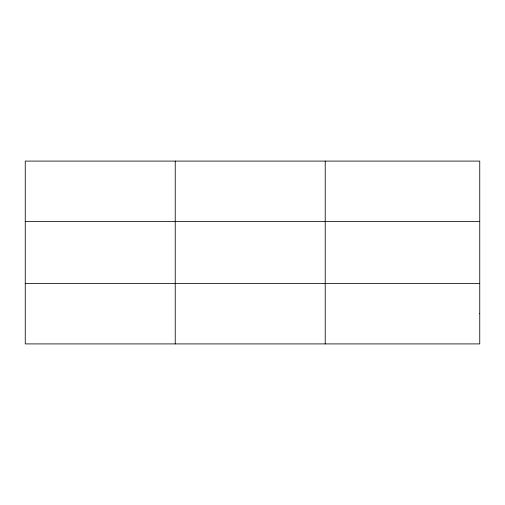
<?xml version="1.0" encoding="UTF-8"?>
<svg xmlns="http://www.w3.org/2000/svg" width="505" height="505" viewBox="0 0 505 505"><rect width="100%" height="100%" fill="white"/><g stroke="black" fill="none" stroke-linecap="round" stroke-linejoin="round"><path stroke-width="0.76" d="M175.235 161.089L175.235 343.911M325.22 161.089L325.22 343.911M25.25 221.417L479.75 221.417M25.25 283.583L479.75 283.583M479.75 313.744L479.75 343.911L25.25 343.911L25.25 161.089L479.75 161.089L479.75 313.744"/></g></svg>
